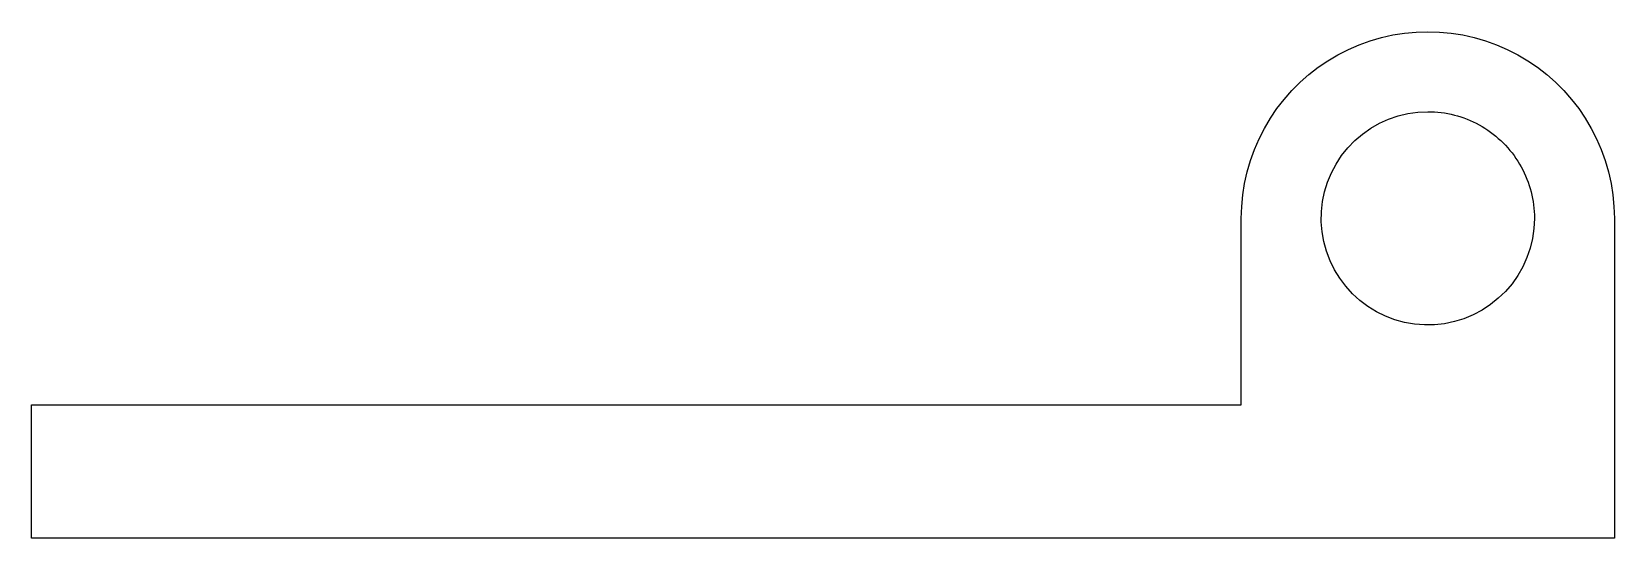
# Model space of a CAD drawing. Header units: metres. Extents: x -42.2 to 17.2, y 0 to 19.
import ezdxf

# ---------------------------------------------------------------- set-up
doc = ezdxf.new("R2010")
doc.units = ezdxf.units.M

msp = doc.modelspace()

# ---------------------------------------------------------------- linework, layer by layer
for points in [[(3.2, 12), (3.214, 12.44), (3.255, 12.877), (3.324, 13.312), (3.42, 13.741), (3.543, 14.163), (3.692, 14.577), (3.866, 14.98), (4.066, 15.372), (4.29, 15.751), (4.537, 16.114), (4.806, 16.462), (5.097, 16.792), (5.408, 17.103), (5.738, 17.394), (6.086, 17.663), (6.449, 17.91), (6.828, 18.134), (7.22, 18.334), (7.623, 18.508), (8.037, 18.657), (8.459, 18.78), (8.888, 18.876), (9.323, 18.945), (9.76, 18.986), (10.2, 19), (10.64, 18.986), (11.077, 18.945), (11.512, 18.876), (11.941, 18.78), (12.363, 18.657), (12.777, 18.508), (13.18, 18.334), (13.572, 18.134), (13.951, 17.91), (14.314, 17.663), (14.662, 17.394), (14.992, 17.103), (15.303, 16.792), (15.594, 16.462), (15.863, 16.114), (16.11, 15.751), (16.334, 15.372), (16.534, 14.98), (16.708, 14.577), (16.857, 14.163), (16.98, 13.741), (17.076, 13.312), (17.145, 12.877), (17.186, 12.44), (17.2, 12)], [(14.2, 12), (14.182, 11.624), (14.129, 11.25), (14.041, 10.884), (13.919, 10.528), (13.764, 10.184), (13.577, 9.857), (13.361, 9.548), (13.116, 9.262), (12.845, 9), (12.551, 8.764), (12.236, 8.557), (11.903, 8.381), (11.555, 8.236), (11.195, 8.126), (10.826, 8.049), (10.451, 8.008), (10.074, 8.002), (9.699, 8.032), (9.327, 8.096), (8.964, 8.196), (8.611, 8.329), (8.273, 8.495), (7.952, 8.692), (7.65, 8.918), (7.372, 9.172), (7.118, 9.45), (6.892, 9.752), (6.695, 10.073), (6.529, 10.411), (6.396, 10.764), (6.296, 11.127), (6.232, 11.499), (6.202, 11.874), (6.208, 12.251), (6.249, 12.626), (6.326, 12.995), (6.436, 13.355), (6.581, 13.703), (6.757, 14.036), (6.964, 14.351), (7.2, 14.645), (7.462, 14.916), (7.748, 15.161), (8.057, 15.377), (8.384, 15.564), (8.728, 15.719), (9.084, 15.841), (9.45, 15.929), (9.824, 15.982), (10.2, 16)], [(10.2, 16), (10.326, 15.998), (10.451, 15.992), (10.576, 15.982), (10.701, 15.968), (10.826, 15.951), (10.95, 15.929), (11.073, 15.904), (11.195, 15.874), (11.316, 15.841), (11.436, 15.804), (11.555, 15.764), (11.672, 15.719), (11.789, 15.671), (11.903, 15.619), (12.016, 15.564), (12.127, 15.505), (12.236, 15.443), (12.343, 15.377), (12.448, 15.308), (12.551, 15.236), (12.652, 15.161), (12.75, 15.082), (12.845, 15), (12.938, 14.916), (13.028, 14.828), (13.116, 14.738), (13.2, 14.645), (13.282, 14.55), (13.361, 14.452), (13.436, 14.351), (13.508, 14.248), (13.577, 14.143), (13.643, 14.036), (13.705, 13.927), (13.764, 13.816), (13.819, 13.703), (13.871, 13.589), (13.919, 13.472), (13.964, 13.355), (14.004, 13.236), (14.041, 13.116), (14.074, 12.995), (14.104, 12.873), (14.129, 12.75), (14.151, 12.626), (14.168, 12.501), (14.182, 12.376), (14.192, 12.251), (14.198, 12.126), (14.2, 12)], [(3.2, 5), (3.2, 5.14), (3.2, 5.28), (3.2, 5.42), (3.2, 5.56), (3.2, 5.7), (3.2, 5.84), (3.2, 5.98), (3.2, 6.12), (3.2, 6.26), (3.2, 6.4), (3.2, 6.54), (3.2, 6.68), (3.2, 6.82), (3.2, 6.96), (3.2, 7.1), (3.2, 7.24), (3.2, 7.38), (3.2, 7.52), (3.2, 7.66), (3.2, 7.8), (3.2, 7.94), (3.2, 8.08), (3.2, 8.22), (3.2, 8.36), (3.2, 8.5), (3.2, 8.64), (3.2, 8.78), (3.2, 8.92), (3.2, 9.06), (3.2, 9.2), (3.2, 9.34), (3.2, 9.48), (3.2, 9.62), (3.2, 9.76), (3.2, 9.9), (3.2, 10.04), (3.2, 10.18), (3.2, 10.32), (3.2, 10.46), (3.2, 10.6), (3.2, 10.74), (3.2, 10.88), (3.2, 11.02), (3.2, 11.16), (3.2, 11.3), (3.2, 11.44), (3.2, 11.58), (3.2, 11.72), (3.2, 11.86), (3.2, 12)], [(3.2, 5), (3.2, 5.14), (3.2, 5.28), (3.2, 5.42), (3.2, 5.56), (3.2, 5.7), (3.2, 5.84), (3.2, 5.98), (3.2, 6.12), (3.2, 6.26), (3.2, 6.4), (3.2, 6.54), (3.2, 6.68), (3.2, 6.82), (3.2, 6.96), (3.2, 7.1), (3.2, 7.24), (3.2, 7.38), (3.2, 7.52), (3.2, 7.66), (3.2, 7.8), (3.2, 7.94), (3.2, 8.08), (3.2, 8.22), (3.2, 8.36), (3.2, 8.5), (3.2, 8.64), (3.2, 8.78), (3.2, 8.92), (3.2, 9.06), (3.2, 9.2), (3.2, 9.34), (3.2, 9.48), (3.2, 9.62), (3.2, 9.76), (3.2, 9.9), (3.2, 10.04), (3.2, 10.18), (3.2, 10.32), (3.2, 10.46), (3.2, 10.6), (3.2, 10.74), (3.2, 10.88), (3.2, 11.02), (3.2, 11.16), (3.2, 11.3), (3.2, 11.44), (3.2, 11.58), (3.2, 11.72), (3.2, 11.86), (3.2, 12)], [(17.2, 12), (17.2, 11.76), (17.2, 11.52), (17.2, 11.28), (17.2, 11.04), (17.2, 10.8), (17.2, 10.56), (17.2, 10.32), (17.2, 10.08), (17.2, 9.84), (17.2, 9.6), (17.2, 9.36), (17.2, 9.12), (17.2, 8.88), (17.2, 8.64), (17.2, 8.4), (17.2, 8.16), (17.2, 7.92), (17.2, 7.68), (17.2, 7.44), (17.2, 7.2), (17.2, 6.96), (17.2, 6.72), (17.2, 6.48), (17.2, 6.24), (17.2, 6), (17.2, 5.76), (17.2, 5.52), (17.2, 5.28), (17.2, 5.04), (17.2, 4.8), (17.2, 4.56), (17.2, 4.32), (17.2, 4.08), (17.2, 3.84), (17.2, 3.6), (17.2, 3.36), (17.2, 3.12), (17.2, 2.88), (17.2, 2.64), (17.2, 2.4), (17.2, 2.16), (17.2, 1.92), (17.2, 1.68), (17.2, 1.44), (17.2, 1.2), (17.2, 0.96), (17.2, 0.72), (17.2, 0.48), (17.2, 0.24), (17.2, 0)], [(-42.2, 0), (-42.2, 0.1), (-42.2, 0.2), (-42.2, 0.3), (-42.2, 0.4), (-42.2, 0.5), (-42.2, 0.6), (-42.2, 0.7), (-42.2, 0.8), (-42.2, 0.9), (-42.2, 1), (-42.2, 1.1), (-42.2, 1.2), (-42.2, 1.3), (-42.2, 1.4), (-42.2, 1.5), (-42.2, 1.6), (-42.2, 1.7), (-42.2, 1.8), (-42.2, 1.9), (-42.2, 2), (-42.2, 2.1), (-42.2, 2.2), (-42.2, 2.3), (-42.2, 2.4), (-42.2, 2.5), (-42.2, 2.6), (-42.2, 2.7), (-42.2, 2.8), (-42.2, 2.9), (-42.2, 3), (-42.2, 3.1), (-42.2, 3.2), (-42.2, 3.3), (-42.2, 3.4), (-42.2, 3.5), (-42.2, 3.6), (-42.2, 3.7), (-42.2, 3.8), (-42.2, 3.9), (-42.2, 4), (-42.2, 4.1), (-42.2, 4.2), (-42.2, 4.3), (-42.2, 4.4), (-42.2, 4.5), (-42.2, 4.6), (-42.2, 4.7), (-42.2, 4.8), (-42.2, 4.9), (-42.2, 5)], [(-42.2, 5), (-41.292, 5), (-40.384, 5), (-39.476, 5), (-38.568, 5), (-37.66, 5), (-36.752, 5), (-35.844, 5), (-34.936, 5), (-34.028, 5), (-33.12, 5), (-32.212, 5), (-31.304, 5), (-30.396, 5), (-29.488, 5), (-28.58, 5), (-27.672, 5), (-26.764, 5), (-25.856, 5), (-24.948, 5), (-24.04, 5), (-23.132, 5), (-22.224, 5), (-21.316, 5), (-20.408, 5), (-19.5, 5), (-18.592, 5), (-17.684, 5), (-16.776, 5), (-15.868, 5), (-14.96, 5), (-14.052, 5), (-13.144, 5), (-12.236, 5), (-11.328, 5), (-10.42, 5), (-9.512, 5), (-8.604, 5), (-7.696, 5), (-6.788, 5), (-5.88, 5), (-4.972, 5), (-4.064, 5), (-3.156, 5), (-2.248, 5), (-1.34, 5), (-0.432, 5), (0.476, 5), (1.384, 5), (2.292, 5), (3.2, 5)], [(-20, 5), (-19.536, 5), (-19.072, 5), (-18.608, 5), (-18.144, 5), (-17.68, 5), (-17.216, 5), (-16.752, 5), (-16.288, 5), (-15.824, 5), (-15.36, 5), (-14.896, 5), (-14.432, 5), (-13.968, 5), (-13.504, 5), (-13.04, 5), (-12.576, 5), (-12.112, 5), (-11.648, 5), (-11.184, 5), (-10.72, 5), (-10.256, 5), (-9.792, 5), (-9.328, 5), (-8.864, 5), (-8.4, 5), (-7.936, 5), (-7.472, 5), (-7.008, 5), (-6.544, 5), (-6.08, 5), (-5.616, 5), (-5.152, 5), (-4.688, 5), (-4.224, 5), (-3.76, 5), (-3.296, 5), (-2.832, 5), (-2.368, 5), (-1.904, 5), (-1.44, 5), (-0.976, 5), (-0.512, 5), (-0.048, 5), (0.416, 5), (0.88, 5), (1.344, 5), (1.808, 5), (2.272, 5), (2.736, 5), (3.2, 5)], [(17.2, 0), (16.012, 0), (14.824, 0), (13.636, 0), (12.448, 0), (11.26, 0), (10.072, 0), (8.884, 0), (7.696, 0), (6.508, 0), (5.32, 0), (4.132, 0), (2.944, 0), (1.756, 0), (0.568, 0), (-0.62, 0), (-1.808, 0), (-2.996, 0), (-4.184, 0), (-5.372, 0), (-6.56, 0), (-7.748, 0), (-8.936, 0), (-10.124, 0), (-11.312, 0), (-12.5, 0), (-13.688, 0), (-14.876, 0), (-16.064, 0), (-17.252, 0), (-18.44, 0), (-19.628, 0), (-20.816, 0), (-22.004, 0), (-23.192, 0), (-24.38, 0), (-25.568, 0), (-26.756, 0), (-27.944, 0), (-29.132, 0), (-30.32, 0), (-31.508, 0), (-32.696, 0), (-33.884, 0), (-35.072, 0), (-36.26, 0), (-37.448, 0), (-38.636, 0), (-39.824, 0), (-41.012, 0), (-42.2, 0)]]:
    msp.add_lwpolyline(points)

doc.saveas('drawing.dxf')
